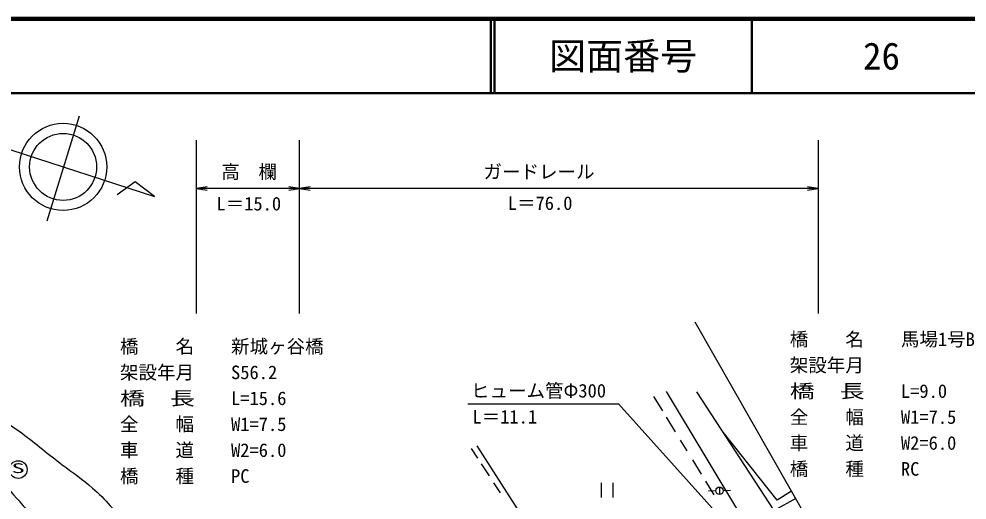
# Model space of a CAD drawing. Units: millimetres, scale not verified. Extents: x 40000 to 680000, y 20000 to 380000.
# Drawn here: x 445047 to 573046, y 315071 to 380000 of the extents above; entities that cross this region are included whole.
import ezdxf
from ezdxf.enums import TextEntityAlignment as Align

# ---------------------------------------------------------------- set-up
doc = ezdxf.new("R2010")
doc.units = ezdxf.units.MM
doc.header["$LTSCALE"] = 1000
for name, color, linetype, lineweight in [('M-BGD', 7, 'Continuous', 25), ('M-BMK-SRVR', 3, 'Continuous', 25), ('M-STR-STR3', 7, 'Continuous', 25), ('M-STR-STRC', 7, 'Continuous', 25), ('M-TTL', 2, 'Continuous', 140), ('M-TTL-LINE', 7, 'Continuous', 50)]:
    doc.layers.add(name, color=color, linetype=linetype, lineweight=lineweight)
doc.layers.add('M-STR-STR1', color=1, linetype='Continuous')
doc.layers.add('M-TTL-TXT', color=7, linetype='Continuous')
doc.styles.add('ＭＳ ゴシック', font='')
doc.styles.get('ＭＳ ゴシック').set_extended_font_data('MS Gothic')

# ---------------------------------------------------------------- blocks, each defined once
blk = doc.blocks.new('open_arrow')
at = {"color": 0, "linetype": 'Continuous', "lineweight": -2}
blk.add_lwpolyline([(7.5, 1.25), (0, 0), (7.5, -1.25)], dxfattribs=at)

msp = doc.modelspace()

# ---------------------------------------------------------------- linework, layer by layer
at = {"layer": 'M-BGD'}
for p, q in [((531955, 327096), (530754, 329052)), ((543928, 310660), (532464, 329721)), ((547026, 313663), (536544, 329675)), ((533678, 324291), (532478, 326246)), ((547428, 315073), (540110, 324228)), ((535270, 321699), (534377, 323153)), ((506995, 320727), (506153, 322016)), ((520374, 301386), (506894, 322406)), ((537195, 318563), (536004, 320503)), ((508552, 318343), (507490, 319970)), ((538899, 315789), (537764, 317637)), ((510065, 316027), (509168, 317399)), ((523703, 315412), (523703, 317412)), ((525203, 317412), (525203, 315412)), ((539120, 316305), (538120, 316255)), ((539622, 316827), (539622, 315827)), ((540120, 316355), (541120, 316415)), ((549348, 316256), (547428, 315073)), ((549917, 315257), (547026, 313663))]:
    msp.add_line(p, q, dxfattribs=at)
msp.add_circle((539622, 316327), 500, dxfattribs=at)
for points, knots in [([(390893, 340566), (393286, 339444), (395679, 338321), (398050, 337174), (399417, 336512), (400776, 335843), (402168, 335198), (403578, 334544), (405021, 333916), (406519, 333620), (408727, 333184), (411054, 333472), (413345, 333507), (415772, 333545), (418159, 333299), (420574, 333283), (422203, 333272), (423843, 333365), (425450, 333171), (427041, 332979), (428598, 332505), (430158, 332106), (431612, 331734), (433069, 331428), (434529, 331041), (435577, 330763), (436626, 330444), (437556, 329920), (438592, 329337), (439480, 328500), (440414, 327734), (442049, 326395), (443825, 325276), (445514, 324036), (447345, 322692), (449074, 321205), (450895, 319832), (452270, 318795), (453697, 317822), (454986, 316694), (456681, 315209), (458135, 313454), (459581, 311706), (461364, 309551), (463135, 307406), (464906, 305261)], [0, 0, 0, 0, 1, 1, 1, 2, 2, 2, 3, 3, 3, 4, 4, 4, 5, 5, 5, 6, 6, 6, 7, 7, 7, 8, 8, 8, 9, 9, 9, 10, 10, 10, 11, 11, 11, 12, 12, 12, 13, 13, 13, 14, 14, 14, 15, 15, 15, 15]), ([(388327, 331780), (389953, 331043), (391580, 330305), (393220, 329597), (394359, 329105), (395505, 328626), (396621, 328088), (397895, 327474), (399129, 326782), (400323, 326004), (401104, 325495), (401868, 324950), (402709, 324578), (403475, 324240), (404304, 324046), (405122, 323810), (406155, 323513), (407170, 323150), (408221, 323015), (408924, 322925), (409643, 322938), (410360, 322933), (413057, 322915), (415726, 322657), (418402, 322487), (420535, 322352), (422672, 322273), (424819, 322282), (427227, 322291), (429648, 322410), (432017, 322076), (433321, 321892), (434609, 321572), (435884, 321212), (436792, 320956), (437694, 320680), (438558, 320307), (439381, 319952), (440171, 319508), (440903, 318991), (442360, 317961), (443589, 316638), (444769, 315289), (446320, 313517), (447788, 311700), (449335, 309941), (450881, 308183), (452506, 306482), (453943, 304635), (454689, 303674), (455385, 302673), (456082, 301673)], [0, 0, 0, 0, 1, 1, 1, 2, 2, 2, 3, 3, 3, 4, 4, 4, 5, 5, 5, 6, 6, 6, 7, 7, 7, 8, 8, 8, 9, 9, 9, 10, 10, 10, 11, 11, 11, 12, 12, 12, 13, 13, 13, 14, 14, 14, 15, 15, 15, 16, 16, 16, 17, 17, 17, 17])]:
    msp.add_open_spline(points, degree=3, knots=knots, dxfattribs=at)
at = {"layer": 'M-BMK-SRVR'}
for p, q in [((453158, 366882), (448791, 352695)), ((443967, 362356), (463363, 356028)), ((460728, 358002), (458317, 356284)), ((463363, 356028), (460728, 358002)), ((536313, 339131), (554100, 307917))]:
    msp.add_line(p, q, dxfattribs=at)
for radius in [5885, 4520]:
    msp.add_circle((451008, 360031), radius, dxfattribs=at)
at = {"layer": 'M-STR-STR3'}
for p, q in [((469003, 340253), (469003, 363637)), ((482922, 340253), (482922, 363637)), ((552942, 363637), (552942, 340253)), ((482922, 357121), (469003, 357121)), ((552942, 357121), (482922, 357121)), ((505631, 328038), (525996, 328038)), ((540669, 311731), (525996, 328038))]:
    msp.add_line(p, q, dxfattribs=at)
at = {"layer": 'M-STR-STRC'}
msp.add_circle((444956, 319179), 1200, dxfattribs=at)
at = {"layer": 'M-TTL'}
msp.add_line((680000, 380000), (40000, 380000), dxfattribs=at)
at = {"layer": 'M-TTL-LINE'}
for p, q in [((508747, 380000), (508747, 370000)), ((509247, 380000), (509247, 370000)), ((543997, 380000), (543997, 370000)), ((40000, 370000), (680000, 370000))]:
    msp.add_line(p, q, dxfattribs=at)

# ---------------------------------------------------------------- block references
at = {"layer": 'M-STR-STR3', "xscale": 193, "yscale": 193}
for p in [(469003, 357121), (482922, 357121)]:
    msp.add_blockref('open_arrow', p, dxfattribs=at)
at = {"layer": 'M-STR-STR3', "xscale": 193, "yscale": 193, "rotation": 180}
for p in [(482922, 357121), (552942, 357121)]:
    msp.add_blockref('open_arrow', p, dxfattribs=at)

# ---------------------------------------------------------------- texts
at = {"layer": 'M-STR-STR1', "style": 'ＭＳ ゴシック'}
for s, p in [('橋\u3000\u3000名', (549116, 335308)), ('馬場1号B橋', (564116, 335308)), ('橋\u3000\u3000名', (458678, 334337)), ('新城ヶ谷橋', (473678, 334337)), ('架設年月', (549116, 331808)), ('架設年月', (458678, 330837)), ('S56.2', (473678, 330837)), ('L=9.0', (564116, 328308)), ('L=15.6', (473678, 327337)), ('全\u3000\u3000幅', (458678, 323837)), ('全\u3000\u3000幅', (549116, 324808)), ('W1=7.5', (564116, 324808)), ('W1=7.5', (473678, 323837)), ('車\u3000\u3000道', (549116, 321308)), ('車\u3000\u3000道', (458678, 320337)), ('W2=6.0', (473678, 320337)), ('W2=6.0', (564116, 321308)), ('橋\u3000\u3000種', (549116, 317808)), ('RC', (564116, 317808)), ('橋\u3000\u3000種', (458678, 316837)), ('PC', (473678, 316837))]:
    msp.add_text(s, height=1833, dxfattribs=at).set_placement(p, align=Align.BOTTOM_LEFT)
at = {"layer": 'M-STR-STR1', "style": 'ＭＳ ゴシック', "width": 1.35}
for p in [(549116, 328308), (458678, 327337)]:
    msp.add_text('橋  長', height=1833, dxfattribs=at).set_placement(p, align=Align.BOTTOM_LEFT)
at = {"layer": 'M-STR-STR3', "style": 'ＭＳ ゴシック'}
for s, p in [('高\u3000欄', (472383, 359385)), ('ガードレール', (507759, 359385)), ('L＝15.0', (471706, 355072)), ('L＝76.0', (511038, 355141)), ('L＝11.1', (506265, 326311))]:
    msp.add_text(s, height=1833, dxfattribs=at).set_placement(p, align=Align.MIDDLE_LEFT)
msp.add_text('ヒューム管Φ300', height=1833, dxfattribs=at).set_placement((506064, 328362), align=Align.BOTTOM_LEFT)
at = {"layer": 'M-STR-STRC', "style": 'ＭＳ ゴシック', "width": 2}
msp.add_text('S', height=1320, dxfattribs=at).set_placement((444037, 318316), align=Align.BOTTOM_LEFT)
at = {"layer": 'M-TTL-TXT', "style": 'ＭＳ ゴシック'}
for s, p in [('図面番号', (526622, 375000)), ('26', (561497, 375000))]:
    msp.add_text(s, height=3666, dxfattribs=at).set_placement(p, align=Align.MIDDLE_CENTER)

doc.saveas('drawing.dxf')
